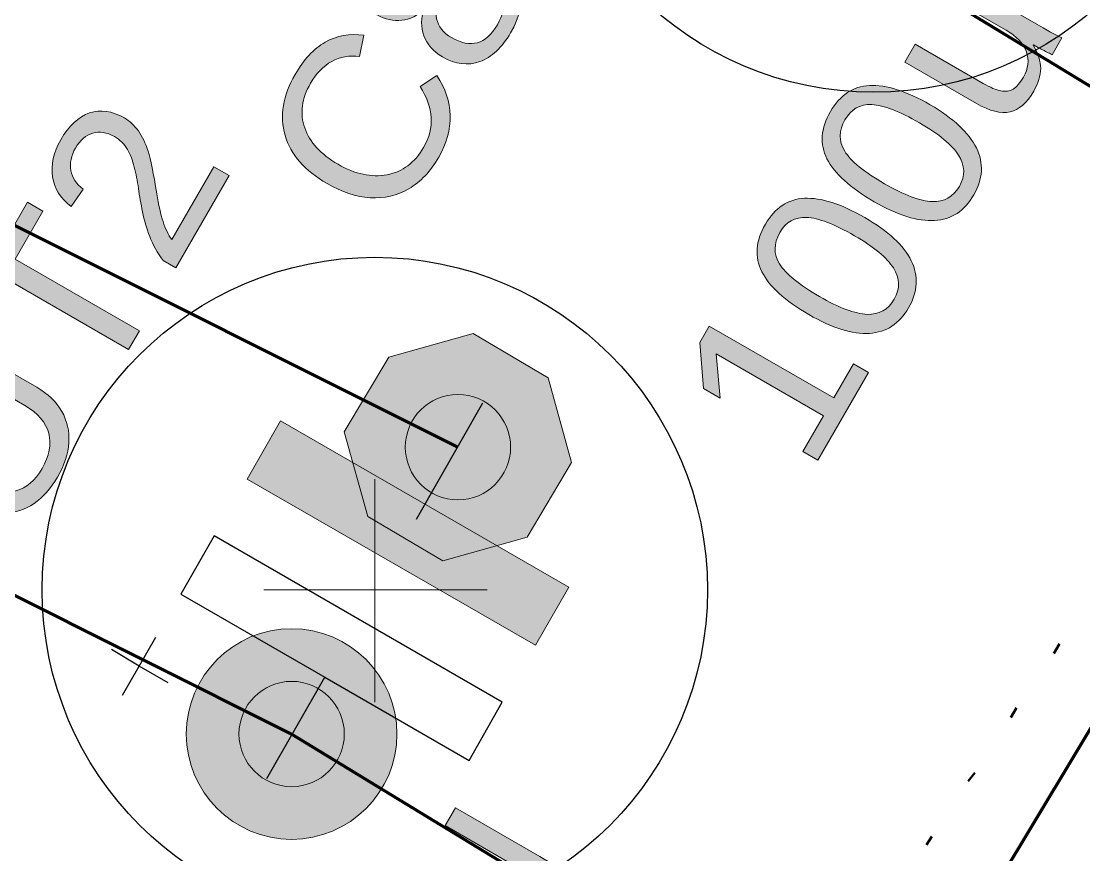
# Model space of a CAD drawing. Header units: millimetres. Extents: x 62.1 to 137.4, y 80.8 to 158.7.
# Drawn here: x 83.64 to 91.63, y 134.39 to 140.66 of the extents above; entities that cross this region are included whole.
import ezdxf

# ---------------------------------------------------------------- set-up
doc = ezdxf.new("R2010")
doc.units = ezdxf.units.MM
doc.header["$MEASUREMENT"] = 0
doc.layers.add('レイヤー 1', color=7, linetype='Continuous', lineweight=0)

# ---------------------------------------------------------------- blocks, each defined once
blk = doc.blocks.new('Block_27')
at = {"layer": 'レイヤー 1'}
h = blk.add_hatch(color=253, dxfattribs=at)
h.dxf.hatch_style = 2
edge = h.paths.add_edge_path()
edge.add_spline(control_points=[(83.9077, 137.2343), (83.8581, 137.1486), (83.7992, 137.0824), (83.7313, 137.0366), (83.6629, 136.9904), (83.5885, 136.9674), (83.5088, 136.9663), (83.4288, 136.9653), (83.3474, 136.9887), (83.265, 137.0363), (83.265, 137.0363), (82.5967, 137.4221), (82.5967, 137.4221), (82.5967, 137.4221), (82.6788, 137.5644), (82.6788, 137.5644), (82.6788, 137.5644), (83.3355, 137.1854), (83.3355, 137.1854), (83.4313, 137.1303), (83.5181, 137.1124), (83.5958, 137.1327), (83.6734, 137.1527), (83.7389, 137.2085), (83.792, 137.3001), (83.8464, 137.3945), (83.8633, 137.4827), (83.8421, 137.5647), (83.8207, 137.6471), (83.7608, 137.7167), (83.6619, 137.7738), (83.6619, 137.7738), (83.0153, 138.147), (83.0153, 138.147), (83.0153, 138.147), (83.0969, 138.2885), (83.0969, 138.2885), (83.0969, 138.2885), (83.7518, 137.9106), (83.7518, 137.9106), (83.8366, 137.8617), (83.8996, 137.8011), (83.9404, 137.7297), (83.9813, 137.6577), (83.9988, 137.5799), (83.9932, 137.4955), (83.988, 137.4107), (83.9594, 137.3236), (83.9077, 137.2343)], knot_values=[0, 0, 0, 0, 1, 1, 1, 2, 2, 2, 3, 3, 3, 4, 4, 4, 5, 5, 5, 6, 6, 6, 7, 7, 7, 8, 8, 8, 9, 9, 9, 10, 10, 10, 11, 11, 11, 12, 12, 12, 13, 13, 13, 14, 14, 14, 15, 15, 15, 16, 16, 16, 16], degree=3, periodic=0)
blk.add_open_spline([(83.9077, 137.2343), (83.8581, 137.1486), (83.7992, 137.0824), (83.7313, 137.0366), (83.6629, 136.9904), (83.5885, 136.9674), (83.5088, 136.9663), (83.4288, 136.9653), (83.3474, 136.9887), (83.265, 137.0363), (83.265, 137.0363), (82.5967, 137.4221), (82.5967, 137.4221), (82.5967, 137.4221), (82.6788, 137.5644), (82.6788, 137.5644), (82.6788, 137.5644), (83.3355, 137.1854), (83.3355, 137.1854), (83.4313, 137.1303), (83.5181, 137.1124), (83.5958, 137.1327), (83.6734, 137.1527), (83.7389, 137.2085), (83.792, 137.3001), (83.8464, 137.3945), (83.8633, 137.4827), (83.8421, 137.5647), (83.8207, 137.6471), (83.7608, 137.7167), (83.6619, 137.7738), (83.6619, 137.7738), (83.0153, 138.147), (83.0153, 138.147), (83.0153, 138.147), (83.0969, 138.2885), (83.0969, 138.2885), (83.0969, 138.2885), (83.7518, 137.9106), (83.7518, 137.9106), (83.8366, 137.8617), (83.8996, 137.8011), (83.9404, 137.7297), (83.9813, 137.6577), (83.9988, 137.5799), (83.9932, 137.4955), (83.988, 137.4107), (83.9594, 137.3236), (83.9077, 137.2343)], degree=3, knots=[0, 0, 0, 0, 1, 1, 1, 2, 2, 2, 3, 3, 3, 4, 4, 4, 5, 5, 5, 6, 6, 6, 7, 7, 7, 8, 8, 8, 9, 9, 9, 10, 10, 10, 11, 11, 11, 12, 12, 12, 13, 13, 13, 14, 14, 14, 15, 15, 15, 16, 16, 16, 16], dxfattribs=at)
blk = doc.blocks.new('Block_28')
at = {"layer": 'レイヤー 1'}
h = blk.add_hatch(color=253, dxfattribs=at)
h.dxf.hatch_style = 2
edge = h.paths.add_edge_path()
edge.add_spline(control_points=[(83.5906, 138.8756), (83.5906, 138.8756), (84.5242, 138.3364), (84.5242, 138.3364), (84.5242, 138.3364), (84.4424, 138.1948), (84.4424, 138.1948), (84.4424, 138.1948), (83.5088, 138.734), (83.5088, 138.734), (83.5088, 138.734), (83.3007, 138.3733), (83.3007, 138.3733), (83.3007, 138.3733), (83.1846, 138.4405), (83.1846, 138.4405), (83.1846, 138.4405), (83.6827, 139.3031), (83.6827, 139.3031), (83.6827, 139.3031), (83.7988, 139.2359), (83.7988, 139.2359), (83.7988, 139.2359), (83.5906, 138.8756), (83.5906, 138.8756)], knot_values=[0, 0, 0, 0, 1, 1, 1, 2, 2, 2, 3, 3, 3, 4, 4, 4, 5, 5, 5, 6, 6, 6, 7, 7, 7, 8, 8, 8, 8], degree=3, periodic=0)
blk.add_open_spline([(83.5906, 138.8756), (83.5906, 138.8756), (84.5242, 138.3364), (84.5242, 138.3364), (84.5242, 138.3364), (84.4424, 138.1948), (84.4424, 138.1948), (84.4424, 138.1948), (83.5088, 138.734), (83.5088, 138.734), (83.5088, 138.734), (83.3007, 138.3733), (83.3007, 138.3733), (83.3007, 138.3733), (83.1846, 138.4405), (83.1846, 138.4405), (83.1846, 138.4405), (83.6827, 139.3031), (83.6827, 139.3031), (83.6827, 139.3031), (83.7988, 139.2359), (83.7988, 139.2359), (83.7988, 139.2359), (83.5906, 138.8756), (83.5906, 138.8756)], degree=3, knots=[0, 0, 0, 0, 1, 1, 1, 2, 2, 2, 3, 3, 3, 4, 4, 4, 5, 5, 5, 6, 6, 6, 7, 7, 7, 8, 8, 8, 8], dxfattribs=at)
blk = doc.blocks.new('Block_29')
at = {"layer": 'レイヤー 1'}
h = blk.add_hatch(color=253, dxfattribs=at)
h.dxf.hatch_style = 2
edge = h.paths.add_edge_path()
edge.add_spline(control_points=[(84.7969, 138.8088), (84.7969, 138.8088), (84.7025, 138.8632), (84.7025, 138.8632), (84.6587, 138.9221), (84.6253, 138.9827), (84.6019, 139.0447), (84.5785, 139.1071), (84.5607, 139.1684), (84.5478, 139.2294), (84.5349, 139.2907), (84.5244, 139.35), (84.5166, 139.4072), (84.5087, 139.4644), (84.4985, 139.5174), (84.4856, 139.5674), (84.4734, 139.6166), (84.4562, 139.6611), (84.4338, 139.7), (84.4112, 139.7393), (84.3783, 139.7713), (84.3356, 139.7958), (84.2781, 139.8292), (84.2236, 139.8381), (84.1726, 139.8226), (84.1211, 139.8071), (84.0782, 139.7696), (84.0434, 139.7093), (84.0105, 139.6525), (83.9988, 139.5963), (84.0085, 139.5415), (84.0181, 139.4864), (84.0493, 139.4396), (84.1015, 139.4006), (84.1015, 139.4006), (84.01, 139.2707), (84.01, 139.2707), (83.932, 139.3293), (83.8857, 139.4034), (83.8712, 139.4936), (83.8569, 139.5836), (83.8777, 139.6766), (83.9332, 139.773), (83.9944, 139.8788), (84.0662, 139.9456), (84.1489, 139.9739), (84.2317, 140.0018), (84.3191, 139.9894), (84.4107, 139.9363), (84.4517, 139.9129), (84.4867, 139.8802), (84.5161, 139.8385), (84.5457, 139.7965), (84.57, 139.7455), (84.5892, 139.6855), (84.6083, 139.6256), (84.63, 139.5191), (84.6543, 139.3669), (84.668, 139.2828), (84.6839, 139.2129), (84.7018, 139.1574), (84.7195, 139.1023), (84.7418, 139.0571), (84.768, 139.022), (84.768, 139.022), (85.084, 139.5694), (85.084, 139.5694), (85.084, 139.5694), (85.1981, 139.5036), (85.1981, 139.5036), (85.1981, 139.5036), (84.7969, 138.8088), (84.7969, 138.8088)], knot_values=[0, 0, 0, 0, 1, 1, 1, 2, 2, 2, 3, 3, 3, 4, 4, 4, 5, 5, 5, 6, 6, 6, 7, 7, 7, 8, 8, 8, 9, 9, 9, 10, 10, 10, 11, 11, 11, 12, 12, 12, 13, 13, 13, 14, 14, 14, 15, 15, 15, 16, 16, 16, 17, 17, 17, 18, 18, 18, 19, 19, 19, 20, 20, 20, 21, 21, 21, 22, 22, 22, 23, 23, 23, 24, 24, 24, 24], degree=3, periodic=0)
blk.add_open_spline([(84.7969, 138.8088), (84.7969, 138.8088), (84.7025, 138.8632), (84.7025, 138.8632), (84.6587, 138.9221), (84.6253, 138.9827), (84.6019, 139.0447), (84.5785, 139.1071), (84.5607, 139.1684), (84.5478, 139.2294), (84.5349, 139.2907), (84.5244, 139.35), (84.5166, 139.4072), (84.5087, 139.4644), (84.4985, 139.5174), (84.4856, 139.5674), (84.4734, 139.6166), (84.4562, 139.6611), (84.4338, 139.7), (84.4112, 139.7393), (84.3783, 139.7713), (84.3356, 139.7958), (84.2781, 139.8292), (84.2236, 139.8381), (84.1726, 139.8226), (84.1211, 139.8071), (84.0782, 139.7696), (84.0434, 139.7093), (84.0105, 139.6525), (83.9988, 139.5963), (84.0085, 139.5415), (84.0181, 139.4864), (84.0493, 139.4396), (84.1015, 139.4006), (84.1015, 139.4006), (84.01, 139.2707), (84.01, 139.2707), (83.932, 139.3293), (83.8857, 139.4034), (83.8712, 139.4936), (83.8569, 139.5836), (83.8777, 139.6766), (83.9332, 139.773), (83.9944, 139.8788), (84.0662, 139.9456), (84.1489, 139.9739), (84.2317, 140.0018), (84.3191, 139.9894), (84.4107, 139.9363), (84.4517, 139.9129), (84.4867, 139.8802), (84.5161, 139.8385), (84.5457, 139.7965), (84.57, 139.7455), (84.5892, 139.6855), (84.6083, 139.6256), (84.63, 139.5191), (84.6543, 139.3669), (84.668, 139.2828), (84.6839, 139.2129), (84.7018, 139.1574), (84.7195, 139.1023), (84.7418, 139.0571), (84.768, 139.022), (84.768, 139.022), (85.084, 139.5694), (85.084, 139.5694), (85.084, 139.5694), (85.1981, 139.5036), (85.1981, 139.5036), (85.1981, 139.5036), (84.7969, 138.8088), (84.7969, 138.8088)], degree=3, knots=[0, 0, 0, 0, 1, 1, 1, 2, 2, 2, 3, 3, 3, 4, 4, 4, 5, 5, 5, 6, 6, 6, 7, 7, 7, 8, 8, 8, 9, 9, 9, 10, 10, 10, 11, 11, 11, 12, 12, 12, 13, 13, 13, 14, 14, 14, 15, 15, 15, 16, 16, 16, 17, 17, 17, 18, 18, 18, 19, 19, 19, 20, 20, 20, 21, 21, 21, 22, 22, 22, 23, 23, 23, 24, 24, 24, 24], dxfattribs=at)
blk = doc.blocks.new('Block_68')
at = {"layer": 'レイヤー 1'}
h = blk.add_hatch(color=253, dxfattribs=at)
h.dxf.hatch_style = 2
edge = h.paths.add_edge_path()
edge.add_spline(control_points=[(85.8115, 140.1982), (85.7445, 140.0817), (85.7295, 139.9698), (85.767, 139.8619), (85.8044, 139.7544), (85.8885, 139.6628), (86.0183, 139.5877), (86.1472, 139.5136), (86.27, 139.4874), (86.387, 139.5095), (86.5041, 139.5319), (86.5956, 139.6001), (86.6617, 139.7152), (86.7466, 139.8619), (86.7379, 140.0145), (86.6348, 140.1727), (86.6348, 140.1727), (86.7601, 140.255), (86.7601, 140.255), (86.8257, 140.1596), (86.8596, 140.0593), (86.8615, 139.9539), (86.8633, 139.8485), (86.8347, 139.7441), (86.7751, 139.6407), (86.7141, 139.535), (86.6392, 139.4561), (86.5504, 139.4044), (86.4621, 139.3524), (86.3651, 139.33), (86.26, 139.3365), (86.1549, 139.3431), (86.0466, 139.3789), (85.935, 139.4433), (85.7675, 139.5401), (85.6623, 139.6607), (85.6198, 139.8061), (85.5772, 139.9511), (85.6024, 140.1038), (85.6947, 140.2636), (85.7591, 140.3752), (85.8347, 140.4562), (85.9214, 140.5058), (86.0089, 140.5554), (86.1053, 140.5733), (86.2114, 140.5589), (86.2114, 140.5589), (86.1785, 140.3983), (86.1785, 140.3983), (86.1031, 140.4093), (86.034, 140.3969), (85.9706, 140.3621), (85.9071, 140.3267), (85.8542, 140.2719), (85.8115, 140.1982)], knot_values=[0, 0, 0, 0, 1, 1, 1, 2, 2, 2, 3, 3, 3, 4, 4, 4, 5, 5, 5, 6, 6, 6, 7, 7, 7, 8, 8, 8, 9, 9, 9, 10, 10, 10, 11, 11, 11, 12, 12, 12, 13, 13, 13, 14, 14, 14, 15, 15, 15, 16, 16, 16, 17, 17, 17, 18, 18, 18, 18], degree=3, periodic=0)
blk.add_open_spline([(85.8115, 140.1982), (85.7445, 140.0817), (85.7295, 139.9698), (85.767, 139.8619), (85.8044, 139.7544), (85.8885, 139.6628), (86.0183, 139.5877), (86.1472, 139.5136), (86.27, 139.4874), (86.387, 139.5095), (86.5041, 139.5319), (86.5956, 139.6001), (86.6617, 139.7152), (86.7466, 139.8619), (86.7379, 140.0145), (86.6348, 140.1727), (86.6348, 140.1727), (86.7601, 140.255), (86.7601, 140.255), (86.8257, 140.1596), (86.8596, 140.0593), (86.8615, 139.9539), (86.8633, 139.8485), (86.8347, 139.7441), (86.7751, 139.6407), (86.7141, 139.535), (86.6392, 139.4561), (86.5504, 139.4044), (86.4621, 139.3524), (86.3651, 139.33), (86.26, 139.3365), (86.1549, 139.3431), (86.0466, 139.3789), (85.935, 139.4433), (85.7675, 139.5401), (85.6623, 139.6607), (85.6198, 139.8061), (85.5772, 139.9511), (85.6024, 140.1038), (85.6947, 140.2636), (85.7591, 140.3752), (85.8347, 140.4562), (85.9214, 140.5058), (86.0089, 140.5554), (86.1053, 140.5733), (86.2114, 140.5589), (86.2114, 140.5589), (86.1785, 140.3983), (86.1785, 140.3983), (86.1031, 140.4093), (86.034, 140.3969), (85.9706, 140.3621), (85.9071, 140.3267), (85.8542, 140.2719), (85.8115, 140.1982)], degree=3, knots=[0, 0, 0, 0, 1, 1, 1, 2, 2, 2, 3, 3, 3, 4, 4, 4, 5, 5, 5, 6, 6, 6, 7, 7, 7, 8, 8, 8, 9, 9, 9, 10, 10, 10, 11, 11, 11, 12, 12, 12, 13, 13, 13, 14, 14, 14, 15, 15, 15, 16, 16, 16, 17, 17, 17, 18, 18, 18, 18], dxfattribs=at)
blk = doc.blocks.new('Block_69')
at = {"layer": 'レイヤー 1'}
h = blk.add_hatch(color=253, dxfattribs=at)
h.dxf.hatch_style = 2
edge = h.paths.add_edge_path()
edge.add_spline(control_points=[(87.1216, 140.9809), (87.0565, 141.0188), (86.9964, 141.0274), (86.9411, 141.0078), (86.8857, 140.9881), (86.8378, 140.9433), (86.7973, 140.8734), (86.758, 140.8052), (86.7451, 140.7418), (86.7585, 140.6832), (86.772, 140.6243), (86.8095, 140.5771), (86.8715, 140.5413), (87.0162, 140.4576), (87.1311, 140.4896), (87.2164, 140.6374), (87.2584, 140.7101), (87.2724, 140.7749), (87.2581, 140.8307), (87.2433, 140.8868), (87.1981, 140.9368), (87.1216, 140.9809)], knot_values=[0, 0, 0, 0, 1, 1, 1, 2, 2, 2, 3, 3, 3, 4, 4, 4, 5, 5, 5, 6, 6, 6, 7, 7, 7, 7], degree=3, periodic=0)
edge = h.paths.add_edge_path()
edge.add_spline(control_points=[(86.6247, 141.2331), (86.5058, 141.3016), (86.409, 141.271), (86.3339, 141.1407), (86.2974, 141.0777), (86.2845, 141.0212), (86.2955, 140.9709), (86.3064, 140.9206), (86.3413, 140.8782), (86.4002, 140.8445), (86.4602, 140.8097), (86.5156, 140.8), (86.567, 140.8159), (86.618, 140.8317), (86.6617, 140.8706), (86.6976, 140.9327), (86.7339, 140.996), (86.7472, 141.0525), (86.7373, 141.1022), (86.7275, 141.1518), (86.6898, 141.1955), (86.6247, 141.2331)], knot_values=[0, 0, 0, 0, 1, 1, 1, 2, 2, 2, 3, 3, 3, 4, 4, 4, 5, 5, 5, 6, 6, 6, 7, 7, 7, 7], degree=3, periodic=0)
edge = h.paths.add_edge_path()
edge.add_spline(control_points=[(87.2148, 141.1128), (87.3113, 141.057), (87.3693, 140.983), (87.3879, 140.8899), (87.4064, 140.7969), (87.3826, 140.6929), (87.3161, 140.5778), (87.2512, 140.4655), (87.174, 140.3932), (87.0844, 140.3604), (86.9945, 140.3277), (86.9008, 140.3398), (86.803, 140.3963), (86.7344, 140.4359), (86.6882, 140.4886), (86.664, 140.5551), (86.64, 140.6212), (86.6407, 140.6874), (86.666, 140.7542), (86.666, 140.7542), (86.6629, 140.7559), (86.6629, 140.7559), (86.6166, 140.7067), (86.5616, 140.6784), (86.4977, 140.6712), (86.4343, 140.6639), (86.372, 140.6777), (86.312, 140.7122), (86.2321, 140.7583), (86.1846, 140.8259), (86.1692, 140.9144), (86.1546, 141.0029), (86.1761, 141.0973), (86.2344, 141.1983), (86.294, 141.3016), (86.3651, 141.3691), (86.4483, 141.4012), (86.5315, 141.4329), (86.6149, 141.4246), (86.6976, 141.3767), (86.7575, 141.3419), (86.8006, 141.2951), (86.8261, 141.2362), (86.8517, 141.1769), (86.8534, 141.1152), (86.8316, 141.0512), (86.8316, 141.0512), (86.8347, 141.0494), (86.8347, 141.0494), (86.8839, 141.1104), (86.9427, 141.1459), (87.01, 141.1566), (87.0777, 141.1673), (87.1456, 141.1528), (87.2148, 141.1128)], knot_values=[0, 0, 0, 0, 1, 1, 1, 2, 2, 2, 3, 3, 3, 4, 4, 4, 5, 5, 5, 6, 6, 6, 7, 7, 7, 8, 8, 8, 9, 9, 9, 10, 10, 10, 11, 11, 11, 12, 12, 12, 13, 13, 13, 14, 14, 14, 15, 15, 15, 16, 16, 16, 17, 17, 17, 18, 18, 18, 18], degree=3, periodic=0)
for points, knots in [([(87.2148, 141.1128), (87.3113, 141.057), (87.3693, 140.983), (87.3879, 140.8899), (87.4064, 140.7969), (87.3826, 140.6929), (87.3161, 140.5778), (87.2512, 140.4655), (87.174, 140.3932), (87.0844, 140.3604), (86.9945, 140.3277), (86.9008, 140.3398), (86.803, 140.3963), (86.7344, 140.4359), (86.6882, 140.4886), (86.664, 140.5551), (86.64, 140.6212), (86.6407, 140.6874), (86.666, 140.7542), (86.666, 140.7542), (86.6629, 140.7559), (86.6629, 140.7559), (86.6166, 140.7067), (86.5616, 140.6784), (86.4977, 140.6712), (86.4343, 140.6639), (86.372, 140.6777), (86.312, 140.7122), (86.2321, 140.7583), (86.1846, 140.8259), (86.1692, 140.9144), (86.1546, 141.0029), (86.1761, 141.0973), (86.2344, 141.1983), (86.294, 141.3016), (86.3651, 141.3691), (86.4483, 141.4012), (86.5315, 141.4329), (86.6149, 141.4246), (86.6976, 141.3767), (86.7575, 141.3419), (86.8006, 141.2951), (86.8261, 141.2362), (86.8517, 141.1769), (86.8534, 141.1152), (86.8316, 141.0512), (86.8316, 141.0512), (86.8347, 141.0494), (86.8347, 141.0494), (86.8839, 141.1104), (86.9427, 141.1459), (87.01, 141.1566), (87.0777, 141.1673), (87.1456, 141.1528), (87.2148, 141.1128)], [0, 0, 0, 0, 1, 1, 1, 2, 2, 2, 3, 3, 3, 4, 4, 4, 5, 5, 5, 6, 6, 6, 7, 7, 7, 8, 8, 8, 9, 9, 9, 10, 10, 10, 11, 11, 11, 12, 12, 12, 13, 13, 13, 14, 14, 14, 15, 15, 15, 16, 16, 16, 17, 17, 17, 18, 18, 18, 18]), ([(86.6247, 141.2331), (86.5058, 141.3016), (86.409, 141.271), (86.3339, 141.1407), (86.2974, 141.0777), (86.2845, 141.0212), (86.2955, 140.9709), (86.3064, 140.9206), (86.3413, 140.8782), (86.4002, 140.8445), (86.4602, 140.8097), (86.5156, 140.8), (86.567, 140.8159), (86.618, 140.8317), (86.6617, 140.8706), (86.6976, 140.9327), (86.7339, 140.996), (86.7472, 141.0525), (86.7373, 141.1022), (86.7275, 141.1518), (86.6898, 141.1955), (86.6247, 141.2331)], [0, 0, 0, 0, 1, 1, 1, 2, 2, 2, 3, 3, 3, 4, 4, 4, 5, 5, 5, 6, 6, 6, 7, 7, 7, 7]), ([(87.1216, 140.9809), (87.0565, 141.0188), (86.9964, 141.0274), (86.9411, 141.0078), (86.8857, 140.9881), (86.8378, 140.9433), (86.7973, 140.8734), (86.758, 140.8052), (86.7451, 140.7418), (86.7585, 140.6832), (86.772, 140.6243), (86.8095, 140.5771), (86.8715, 140.5413), (87.0162, 140.4576), (87.1311, 140.4896), (87.2164, 140.6374), (87.2584, 140.7101), (87.2724, 140.7749), (87.2581, 140.8307), (87.2433, 140.8868), (87.1981, 140.9368), (87.1216, 140.9809)], [0, 0, 0, 0, 1, 1, 1, 2, 2, 2, 3, 3, 3, 4, 4, 4, 5, 5, 5, 6, 6, 6, 7, 7, 7, 7])]:
    blk.add_open_spline(points, degree=3, knots=knots, dxfattribs=at)
blk = doc.blocks.new('Block_145')
at = {"layer": 'レイヤー 1'}
h = blk.add_hatch(color=253, dxfattribs=at)
h.dxf.hatch_style = 2
edge = h.paths.add_edge_path()
edge.add_spline(control_points=[(89.6276, 137.3628), (89.6276, 137.3628), (89.5136, 137.4286), (89.5136, 137.4286), (89.5136, 137.4286), (89.6681, 137.6963), (89.6681, 137.6963), (89.6681, 137.6963), (88.8606, 138.1625), (88.8606, 138.1625), (88.8606, 138.1625), (88.8929, 137.8279), (88.8929, 137.8279), (88.8929, 137.8279), (88.7665, 137.901), (88.7665, 137.901), (88.7665, 137.901), (88.7388, 138.2475), (88.7388, 138.2475), (88.7388, 138.2475), (88.8103, 138.3712), (88.8103, 138.3712), (88.8103, 138.3712), (89.7459, 137.831), (89.7459, 137.831), (89.7459, 137.831), (89.8934, 138.0867), (89.8934, 138.0867), (89.8934, 138.0867), (90.0074, 138.0209), (90.0074, 138.0209), (90.0074, 138.0209), (89.6276, 137.3628), (89.6276, 137.3628)], knot_values=[0, 0, 0, 0, 1, 1, 1, 2, 2, 2, 3, 3, 3, 4, 4, 4, 5, 5, 5, 6, 6, 6, 7, 7, 7, 8, 8, 8, 9, 9, 9, 10, 10, 10, 11, 11, 11, 11], degree=3, periodic=0)
blk.add_open_spline([(89.6276, 137.3628), (89.6276, 137.3628), (89.5136, 137.4286), (89.5136, 137.4286), (89.5136, 137.4286), (89.6681, 137.6963), (89.6681, 137.6963), (89.6681, 137.6963), (88.8606, 138.1625), (88.8606, 138.1625), (88.8606, 138.1625), (88.8929, 137.8279), (88.8929, 137.8279), (88.8929, 137.8279), (88.7665, 137.901), (88.7665, 137.901), (88.7665, 137.901), (88.7388, 138.2475), (88.7388, 138.2475), (88.7388, 138.2475), (88.8103, 138.3712), (88.8103, 138.3712), (88.8103, 138.3712), (89.7459, 137.831), (89.7459, 137.831), (89.7459, 137.831), (89.8934, 138.0867), (89.8934, 138.0867), (89.8934, 138.0867), (90.0074, 138.0209), (90.0074, 138.0209), (90.0074, 138.0209), (89.6276, 137.3628), (89.6276, 137.3628)], degree=3, knots=[0, 0, 0, 0, 1, 1, 1, 2, 2, 2, 3, 3, 3, 4, 4, 4, 5, 5, 5, 6, 6, 6, 7, 7, 7, 8, 8, 8, 9, 9, 9, 10, 10, 10, 11, 11, 11, 11], dxfattribs=at)
blk = doc.blocks.new('Block_146')
at = {"layer": 'レイヤー 1'}
h = blk.add_hatch(color=253, dxfattribs=at)
h.dxf.hatch_style = 2
edge = h.paths.add_edge_path()
edge.add_spline(control_points=[(89.9022, 139.0509), (89.7506, 139.1384), (89.6305, 139.1843), (89.5425, 139.1884), (89.454, 139.1929), (89.387, 139.1546), (89.3405, 139.0744), (89.2929, 138.9917), (89.2921, 138.9131), (89.3386, 138.8387), (89.3846, 138.7636), (89.4845, 138.6823), (89.6381, 138.5934), (89.7869, 138.5077), (89.9067, 138.4625), (89.9966, 138.4594), (90.0865, 138.4563), (90.1549, 138.4942), (90.2007, 138.5735), (90.2463, 138.6527), (90.2443, 138.7306), (90.1948, 138.8084), (90.1457, 138.8856), (90.0479, 138.9665), (89.9022, 139.0509)], knot_values=[0, 0, 0, 0, 1, 1, 1, 2, 2, 2, 3, 3, 3, 4, 4, 4, 5, 5, 5, 6, 6, 6, 7, 7, 7, 8, 8, 8, 8], degree=3, periodic=0)
edge = h.paths.add_edge_path()
edge.add_spline(control_points=[(89.9807, 139.187), (90.1557, 139.0861), (90.272, 138.9779), (90.329, 138.8625), (90.3852, 138.7474), (90.3788, 138.6296), (90.309, 138.509), (90.2395, 138.3881), (90.1413, 138.324), (90.0143, 138.3164), (89.8877, 138.3089), (89.7361, 138.3561), (89.5597, 138.4577), (89.3796, 138.5617), (89.2616, 138.6692), (89.2052, 138.7802), (89.1493, 138.8911), (89.1582, 139.0096), (89.2316, 139.1371), (89.3031, 139.2604), (89.4013, 139.3259), (89.5258, 139.3321), (89.6507, 139.3383), (89.8023, 139.29), (89.9807, 139.187)], knot_values=[0, 0, 0, 0, 1, 1, 1, 2, 2, 2, 3, 3, 3, 4, 4, 4, 5, 5, 5, 6, 6, 6, 7, 7, 7, 8, 8, 8, 8], degree=3, periodic=0)
for points in [[(89.9807, 139.187), (90.1557, 139.0861), (90.272, 138.9779), (90.329, 138.8625), (90.3852, 138.7474), (90.3788, 138.6296), (90.309, 138.509), (90.2395, 138.3881), (90.1413, 138.324), (90.0143, 138.3164), (89.8877, 138.3089), (89.7361, 138.3561), (89.5597, 138.4577), (89.3796, 138.5617), (89.2616, 138.6692), (89.2052, 138.7802), (89.1493, 138.8911), (89.1582, 139.0096), (89.2316, 139.1371), (89.3031, 139.2604), (89.4013, 139.3259), (89.5258, 139.3321), (89.6507, 139.3383), (89.8023, 139.29), (89.9807, 139.187)], [(89.9022, 139.0509), (89.7506, 139.1384), (89.6305, 139.1843), (89.5425, 139.1884), (89.454, 139.1929), (89.387, 139.1546), (89.3405, 139.0744), (89.2929, 138.9917), (89.2921, 138.9131), (89.3386, 138.8387), (89.3846, 138.7636), (89.4845, 138.6823), (89.6381, 138.5934), (89.7869, 138.5077), (89.9067, 138.4625), (89.9966, 138.4594), (90.0865, 138.4563), (90.1549, 138.4942), (90.2007, 138.5735), (90.2463, 138.6527), (90.2443, 138.7306), (90.1948, 138.8084), (90.1457, 138.8856), (90.0479, 138.9665), (89.9022, 139.0509)]]:
    blk.add_open_spline(points, degree=3, knots=[0, 0, 0, 0, 1, 1, 1, 2, 2, 2, 3, 3, 3, 4, 4, 4, 5, 5, 5, 6, 6, 6, 7, 7, 7, 8, 8, 8, 8], dxfattribs=at)
blk = doc.blocks.new('Block_147')
at = {"layer": 'レイヤー 1'}
h = blk.add_hatch(color=253, dxfattribs=at)
h.dxf.hatch_style = 2
edge = h.paths.add_edge_path()
edge.add_spline(control_points=[(90.3921, 139.8991), (90.2405, 139.9866), (90.1204, 140.0328), (90.0324, 140.0369), (89.9439, 140.0411), (89.8767, 140.0032), (89.8303, 139.9226), (89.7826, 139.8402), (89.7819, 139.7617), (89.8285, 139.6869), (89.8744, 139.6122), (89.9742, 139.5305), (90.1278, 139.442), (90.2767, 139.3562), (90.3965, 139.311), (90.4865, 139.3079), (90.5764, 139.3045), (90.6446, 139.3424), (90.6906, 139.422), (90.7362, 139.5009), (90.7342, 139.5791), (90.6847, 139.6566), (90.6356, 139.7341), (90.5378, 139.8151), (90.3921, 139.8991)], knot_values=[0, 0, 0, 0, 1, 1, 1, 2, 2, 2, 3, 3, 3, 4, 4, 4, 5, 5, 5, 6, 6, 6, 7, 7, 7, 8, 8, 8, 8], degree=3, periodic=0)
edge = h.paths.add_edge_path()
edge.add_spline(control_points=[(90.4706, 140.0356), (90.6456, 139.9343), (90.7619, 139.8261), (90.8189, 139.711), (90.8751, 139.596), (90.8685, 139.4781), (90.7989, 139.3576), (90.7293, 139.2366), (90.6312, 139.1726), (90.504, 139.165), (90.3776, 139.1574), (90.226, 139.2046), (90.0496, 139.3062), (89.8694, 139.4103), (89.7513, 139.5178), (89.6951, 139.6287), (89.6391, 139.7393), (89.6481, 139.8581), (89.7215, 139.9853), (89.793, 140.1089), (89.891, 140.174), (90.0155, 140.1806), (90.1406, 140.1868), (90.2922, 140.1386), (90.4706, 140.0356)], knot_values=[0, 0, 0, 0, 1, 1, 1, 2, 2, 2, 3, 3, 3, 4, 4, 4, 5, 5, 5, 6, 6, 6, 7, 7, 7, 8, 8, 8, 8], degree=3, periodic=0)
for points in [[(90.4706, 140.0356), (90.6456, 139.9343), (90.7619, 139.8261), (90.8189, 139.711), (90.8751, 139.596), (90.8685, 139.4781), (90.7989, 139.3576), (90.7293, 139.2366), (90.6312, 139.1726), (90.504, 139.165), (90.3776, 139.1574), (90.226, 139.2046), (90.0496, 139.3062), (89.8694, 139.4103), (89.7513, 139.5178), (89.6951, 139.6287), (89.6391, 139.7393), (89.6481, 139.8581), (89.7215, 139.9853), (89.793, 140.1089), (89.891, 140.174), (90.0155, 140.1806), (90.1406, 140.1868), (90.2922, 140.1386), (90.4706, 140.0356)], [(90.3921, 139.8991), (90.2405, 139.9866), (90.1204, 140.0328), (90.0324, 140.0369), (89.9439, 140.0411), (89.8767, 140.0032), (89.8303, 139.9226), (89.7826, 139.8402), (89.7819, 139.7617), (89.8285, 139.6869), (89.8744, 139.6122), (89.9742, 139.5305), (90.1278, 139.442), (90.2767, 139.3562), (90.3965, 139.311), (90.4865, 139.3079), (90.5764, 139.3045), (90.6446, 139.3424), (90.6906, 139.422), (90.7362, 139.5009), (90.7342, 139.5791), (90.6847, 139.6566), (90.6356, 139.7341), (90.5378, 139.8151), (90.3921, 139.8991)]]:
    blk.add_open_spline(points, degree=3, knots=[0, 0, 0, 0, 1, 1, 1, 2, 2, 2, 3, 3, 3, 4, 4, 4, 5, 5, 5, 6, 6, 6, 7, 7, 7, 8, 8, 8, 8], dxfattribs=at)
blk = doc.blocks.new('Block_148')
at = {"layer": 'レイヤー 1'}
h = blk.add_hatch(color=253, dxfattribs=at)
h.dxf.hatch_style = 2
edge = h.paths.add_edge_path()
edge.add_spline(control_points=[(90.359, 140.4913), (90.359, 140.4913), (90.8703, 140.1961), (90.8703, 140.1961), (90.9233, 140.1658), (90.9677, 140.1468), (91.0029, 140.1403), (91.0384, 140.1341), (91.0689, 140.1382), (91.0952, 140.1537), (91.1211, 140.1692), (91.1469, 140.1988), (91.1726, 140.2433), (91.2098, 140.3077), (91.2172, 140.3714), (91.1946, 140.4341), (91.172, 140.4969), (91.1211, 140.5509), (91.0425, 140.5964), (91.0425, 140.5964), (90.5753, 140.8662), (90.5753, 140.8662), (90.5753, 140.8662), (90.6527, 141.0002), (90.6527, 141.0002), (90.6527, 141.0002), (91.2866, 140.634), (91.2866, 140.634), (91.3806, 140.5799), (91.439, 140.5482), (91.4614, 140.5392), (91.4614, 140.5392), (91.3884, 140.4124), (91.3884, 140.4124), (91.3856, 140.4135), (91.3784, 140.4169), (91.3675, 140.4228), (91.3562, 140.4283), (91.3434, 140.4352), (91.3284, 140.4428), (91.314, 140.45), (91.2869, 140.4645), (91.2471, 140.4862), (91.2471, 140.4862), (91.2458, 140.4841), (91.2458, 140.4841), (91.2838, 140.4211), (91.3023, 140.3628), (91.3023, 140.3087), (91.3019, 140.255), (91.2844, 140.1982), (91.2496, 140.1379), (91.1986, 140.0497), (91.1393, 139.9977), (91.0718, 139.9818), (91.0044, 139.9663), (90.9195, 139.988), (90.8186, 140.0462), (90.8186, 140.0462), (90.2811, 140.3566), (90.2811, 140.3566), (90.2811, 140.3566), (90.359, 140.4913), (90.359, 140.4913)], knot_values=[0, 0, 0, 0, 1, 1, 1, 2, 2, 2, 3, 3, 3, 4, 4, 4, 5, 5, 5, 6, 6, 6, 7, 7, 7, 8, 8, 8, 9, 9, 9, 10, 10, 10, 11, 11, 11, 12, 12, 12, 13, 13, 13, 14, 14, 14, 15, 15, 15, 16, 16, 16, 17, 17, 17, 18, 18, 18, 19, 19, 19, 20, 20, 20, 21, 21, 21, 21], degree=3, periodic=0)
blk.add_open_spline([(90.359, 140.4913), (90.359, 140.4913), (90.8703, 140.1961), (90.8703, 140.1961), (90.9233, 140.1658), (90.9677, 140.1468), (91.0029, 140.1403), (91.0384, 140.1341), (91.0689, 140.1382), (91.0952, 140.1537), (91.1211, 140.1692), (91.1469, 140.1988), (91.1726, 140.2433), (91.2098, 140.3077), (91.2172, 140.3714), (91.1946, 140.4341), (91.172, 140.4969), (91.1211, 140.5509), (91.0425, 140.5964), (91.0425, 140.5964), (90.5753, 140.8662), (90.5753, 140.8662), (90.5753, 140.8662), (90.6527, 141.0002), (90.6527, 141.0002), (90.6527, 141.0002), (91.2866, 140.634), (91.2866, 140.634), (91.3806, 140.5799), (91.439, 140.5482), (91.4614, 140.5392), (91.4614, 140.5392), (91.3884, 140.4124), (91.3884, 140.4124), (91.3856, 140.4135), (91.3784, 140.4169), (91.3675, 140.4228), (91.3562, 140.4283), (91.3434, 140.4352), (91.3284, 140.4428), (91.314, 140.45), (91.2869, 140.4645), (91.2471, 140.4862), (91.2471, 140.4862), (91.2458, 140.4841), (91.2458, 140.4841), (91.2838, 140.4211), (91.3023, 140.3628), (91.3023, 140.3087), (91.3019, 140.255), (91.2844, 140.1982), (91.2496, 140.1379), (91.1986, 140.0497), (91.1393, 139.9977), (91.0718, 139.9818), (91.0044, 139.9663), (90.9195, 139.988), (90.8186, 140.0462), (90.8186, 140.0462), (90.2811, 140.3566), (90.2811, 140.3566), (90.2811, 140.3566), (90.359, 140.4913), (90.359, 140.4913)], degree=3, knots=[0, 0, 0, 0, 1, 1, 1, 2, 2, 2, 3, 3, 3, 4, 4, 4, 5, 5, 5, 6, 6, 6, 7, 7, 7, 8, 8, 8, 9, 9, 9, 10, 10, 10, 11, 11, 11, 12, 12, 12, 13, 13, 13, 14, 14, 14, 15, 15, 15, 16, 16, 16, 17, 17, 17, 18, 18, 18, 19, 19, 19, 20, 20, 20, 21, 21, 21, 21], dxfattribs=at)
blk = doc.blocks.new('Block_152')
at = {"layer": 'レイヤー 1'}
h = blk.add_hatch(color=253, dxfattribs=at)
h.dxf.hatch_style = 2
edge = h.paths.add_edge_path()
edge.add_spline(control_points=[(86.6076, 134.2388), (86.6076, 134.2388), (87.1185, 133.9439), (87.1185, 133.9439), (87.1719, 133.9129), (87.2162, 133.8943), (87.2515, 133.8881), (87.2868, 133.8816), (87.3175, 133.8861), (87.3435, 133.9012), (87.3697, 133.9167), (87.3955, 133.9463), (87.421, 133.9908), (87.4584, 134.0552), (87.4658, 134.1189), (87.4427, 134.1816), (87.4202, 134.2443), (87.3697, 134.2984), (87.2911, 134.3439), (87.2911, 134.3439), (86.824, 134.6137), (86.824, 134.6137), (86.824, 134.6137), (86.9013, 134.7477), (86.9013, 134.7477), (86.9013, 134.7477), (87.5352, 134.3815), (87.5352, 134.3815), (87.6293, 134.3274), (87.6873, 134.2957), (87.7101, 134.2867), (87.7101, 134.2867), (87.637, 134.1599), (87.637, 134.1599), (87.6343, 134.161), (87.627, 134.1644), (87.616, 134.1699), (87.6048, 134.1761), (87.5917, 134.1823), (87.5771, 134.1899), (87.5626, 134.1975), (87.5356, 134.212), (87.4958, 134.2337), (87.4958, 134.2337), (87.4944, 134.2313), (87.4944, 134.2313), (87.5325, 134.1686), (87.5509, 134.11), (87.5509, 134.0562), (87.5502, 134.0025), (87.533, 133.9453), (87.4982, 133.8854), (87.4472, 133.7972), (87.3878, 133.7452), (87.3204, 133.7296), (87.2526, 133.7138), (87.1682, 133.7352), (87.0672, 133.7937), (87.0672, 133.7937), (86.5298, 134.1038), (86.5298, 134.1038), (86.5298, 134.1038), (86.6076, 134.2388), (86.6076, 134.2388)], knot_values=[0, 0, 0, 0, 1, 1, 1, 2, 2, 2, 3, 3, 3, 4, 4, 4, 5, 5, 5, 6, 6, 6, 7, 7, 7, 8, 8, 8, 9, 9, 9, 10, 10, 10, 11, 11, 11, 12, 12, 12, 13, 13, 13, 14, 14, 14, 15, 15, 15, 16, 16, 16, 17, 17, 17, 18, 18, 18, 19, 19, 19, 20, 20, 20, 21, 21, 21, 21], degree=3, periodic=0)
blk.add_open_spline([(86.6076, 134.2388), (86.6076, 134.2388), (87.1185, 133.9439), (87.1185, 133.9439), (87.1719, 133.9129), (87.2162, 133.8943), (87.2515, 133.8881), (87.2868, 133.8816), (87.3175, 133.8861), (87.3435, 133.9012), (87.3697, 133.9167), (87.3955, 133.9463), (87.421, 133.9908), (87.4584, 134.0552), (87.4658, 134.1189), (87.4427, 134.1816), (87.4202, 134.2443), (87.3697, 134.2984), (87.2911, 134.3439), (87.2911, 134.3439), (86.824, 134.6137), (86.824, 134.6137), (86.824, 134.6137), (86.9013, 134.7477), (86.9013, 134.7477), (86.9013, 134.7477), (87.5352, 134.3815), (87.5352, 134.3815), (87.6293, 134.3274), (87.6873, 134.2957), (87.7101, 134.2867), (87.7101, 134.2867), (87.637, 134.1599), (87.637, 134.1599), (87.6343, 134.161), (87.627, 134.1644), (87.616, 134.1699), (87.6048, 134.1761), (87.5917, 134.1823), (87.5771, 134.1899), (87.5626, 134.1975), (87.5356, 134.212), (87.4958, 134.2337), (87.4958, 134.2337), (87.4944, 134.2313), (87.4944, 134.2313), (87.5325, 134.1686), (87.5509, 134.11), (87.5509, 134.0562), (87.5502, 134.0025), (87.533, 133.9453), (87.4982, 133.8854), (87.4472, 133.7972), (87.3878, 133.7452), (87.3204, 133.7296), (87.2526, 133.7138), (87.1682, 133.7352), (87.0672, 133.7937), (87.0672, 133.7937), (86.5298, 134.1038), (86.5298, 134.1038), (86.5298, 134.1038), (86.6076, 134.2388), (86.6076, 134.2388)], degree=3, knots=[0, 0, 0, 0, 1, 1, 1, 2, 2, 2, 3, 3, 3, 4, 4, 4, 5, 5, 5, 6, 6, 6, 7, 7, 7, 8, 8, 8, 9, 9, 9, 10, 10, 10, 11, 11, 11, 12, 12, 12, 13, 13, 13, 14, 14, 14, 15, 15, 15, 16, 16, 16, 17, 17, 17, 18, 18, 18, 19, 19, 19, 20, 20, 20, 21, 21, 21, 21], dxfattribs=at)

msp = doc.modelspace()

# ---------------------------------------------------------------- hatches: boundary and pattern name
at = {"layer": 'レイヤー 1'}
h = msp.add_hatch(color=122, dxfattribs=at)
h.dxf.hatch_style = 2
h.paths.add_polyline_path([(87.5974, 137.9818), (87.7746, 137.346), (87.4411, 136.7831), (86.8052, 136.6059), (86.2423, 136.9394), (86.0651, 137.5753), (86.3987, 138.1382), (87.0345, 138.3154)])
h = msp.add_hatch(color=122, dxfattribs=at)
h.dxf.hatch_style = 2
h.paths.add_polyline_path([(87.5974, 137.9818), (87.7746, 137.346), (87.4411, 136.7831), (86.8052, 136.6059), (86.2423, 136.9394), (86.0651, 137.5753), (86.3987, 138.1382), (87.0345, 138.3154)])
h = msp.add_hatch(color=253, dxfattribs=at)
h.dxf.hatch_style = 2
h.paths.add_polyline_path([(87.7538, 136.4078), (87.5036, 135.97), (85.3354, 137.2209), (85.5856, 137.6587)])
h = msp.add_hatch(color=122, dxfattribs=at)
edge = h.paths.add_edge_path()
edge.add_arc((85.669, 135.3029), 0.7922, 0, 360)
h = msp.add_hatch(color=122, dxfattribs=at)
edge = h.paths.add_edge_path()
edge.add_arc((85.669, 135.3029), 0.7922, 0, 360)

# ---------------------------------------------------------------- linework, layer by layer
at = {"layer": 'レイヤー 1', "color": 140, "lineweight": 211}
for p, q in [((93.7996, 138.8783), (89.4216, 141.5468)), ((81.9164, 139.9624), (86.9199, 137.4606)), ((90.047, 132.6343), (93.7996, 138.8783)), ((85.669, 135.3029), (80.6655, 137.8046)), ((90.047, 132.6343), (85.669, 135.3029))]:
    msp.add_line(p, q, dxfattribs=at)
at = {"layer": 'レイヤー 1', "color": 253, "lineweight": 30}
for p, q in [((86.6072, 136.9186), (87.1075, 137.7942)), ((85.0853, 136.7935), (84.8351, 136.3557)), ((87.2534, 135.5426), (85.0853, 136.7935)), ((84.8351, 136.3557), (85.9192, 135.7302)), ((84.5224, 135.8136), (84.6475, 136.0325)), ((84.5224, 135.8136), (84.3139, 135.9387)), ((84.3973, 135.5947), (84.5224, 135.8136)), ((84.7413, 135.6885), (84.5224, 135.8136)), ((85.4814, 134.9693), (85.9192, 135.7302)), ((85.9192, 135.7302), (87.0033, 135.1048)), ((87.0033, 135.1048), (87.2534, 135.5426))]:
    msp.add_line(p, q, dxfattribs=at)
at = {"layer": 'レイヤー 1', "color": 62, "lineweight": 0}
for p, q in [((86.2944, 135.5426), (86.2944, 137.2209)), ((85.4605, 136.387), (87.1388, 136.387))]:
    msp.add_line(p, q, dxfattribs=at)
at = {"layer": 'レイヤー 1', "color": 140, "lineweight": 50}
for p, q in [((91.4438, 135.9804), (91.4021, 135.9074)), ((91.1207, 135.5009), (91.079, 135.4279)), ((90.808, 135.011), (90.7559, 134.9484)), ((90.4848, 134.5315), (90.4431, 134.469))]:
    msp.add_line(p, q, dxfattribs=at)
at = {"layer": 'レイヤー 1'}
for points in [[(87.5974, 137.9818), (87.7746, 137.346), (87.4411, 136.7831), (86.8052, 136.6059), (86.2423, 136.9394), (86.0651, 137.5753), (86.3987, 138.1382), (87.0345, 138.3154)], [(87.5974, 137.9818), (87.7746, 137.346), (87.4411, 136.7831), (86.8052, 136.6059), (86.2423, 136.9394), (86.0651, 137.5753), (86.3987, 138.1382), (87.0345, 138.3154)], [(87.7538, 136.4078), (87.5036, 135.97), (85.3354, 137.2209), (85.5856, 137.6587)]]:
    msp.add_lwpolyline(points, close=True, dxfattribs=at)
at = {"layer": 'レイヤー 1', "color": 122, "lineweight": 0}
msp.add_lwpolyline([(87.5974, 137.9818), (87.7746, 137.346), (87.4411, 136.7831), (86.8052, 136.6059), (86.2423, 136.9394), (86.0651, 137.5753), (86.3987, 138.1382), (87.0345, 138.3154)], close=True, dxfattribs=at)
msp.add_lwpolyline([(87.5974, 137.9818), (87.7746, 137.346), (87.4411, 136.7831), (86.8052, 136.6059), (86.2423, 136.9394), (86.0651, 137.5753), (86.3987, 138.1382), (87.0345, 138.3154)], close=True, dxfattribs=at)
at = {"layer": 'レイヤー 1', "color": 253, "lineweight": 0}
msp.add_lwpolyline([(87.7538, 136.4078), (87.5036, 135.97), (85.3354, 137.2209), (85.5856, 137.6587)], close=True, dxfattribs=at)
at = {"layer": 'レイヤー 1', "color": 253, "lineweight": 30}
for centre in [(90.047, 142.6309), (86.2944, 136.387)]:
    msp.add_circle(centre, 2.5017, dxfattribs=at)
at = {"layer": 'レイヤー 1'}
for radius in [0.7922, 0.7922, 0.3961, 0.3961]:
    msp.add_circle((85.669, 135.3029), radius, dxfattribs=at)
at = {"layer": 'レイヤー 1', "color": 122, "lineweight": 0}
msp.add_circle((85.669, 135.3029), 0.7922, dxfattribs=at)
msp.add_circle((85.669, 135.3029), 0.7922, dxfattribs=at)
at = {"layer": 'レイヤー 1', "color": 7, "lineweight": 0}
msp.add_circle((85.669, 135.3029), 0.3961, dxfattribs=at)
msp.add_circle((85.669, 135.3029), 0.3961, dxfattribs=at)
at = {"layer": 'レイヤー 1'}
msp.add_open_spline([(87.316, 137.4606), (87.316, 137.2418), (87.1386, 137.0645), (86.9199, 137.0645), (86.7011, 137.0645), (86.5238, 137.2418), (86.5238, 137.4606), (86.5238, 137.6794), (86.7011, 137.8567), (86.9199, 137.8567), (87.1386, 137.8567), (87.316, 137.6794), (87.316, 137.4606)], degree=3, knots=[0, 0, 0, 0, 1, 1, 1, 2, 2, 2, 3, 3, 3, 4, 4, 4, 4], dxfattribs=at)
msp.add_open_spline([(87.316, 137.4606), (87.316, 137.2418), (87.1386, 137.0645), (86.9199, 137.0645), (86.7011, 137.0645), (86.5238, 137.2418), (86.5238, 137.4606), (86.5238, 137.6794), (86.7011, 137.8567), (86.9199, 137.8567), (87.1386, 137.8567), (87.316, 137.6794), (87.316, 137.4606)], degree=3, knots=[0, 0, 0, 0, 1, 1, 1, 2, 2, 2, 3, 3, 3, 4, 4, 4, 4], dxfattribs=at)
at = {"layer": 'レイヤー 1', "color": 7, "lineweight": 0}
msp.add_open_spline([(87.316, 137.4606), (87.316, 137.2418), (87.1386, 137.0645), (86.9199, 137.0645), (86.7011, 137.0645), (86.5238, 137.2418), (86.5238, 137.4606), (86.5238, 137.6794), (86.7011, 137.8567), (86.9199, 137.8567), (87.1386, 137.8567), (87.316, 137.6794), (87.316, 137.4606)], degree=3, knots=[0, 0, 0, 0, 1, 1, 1, 2, 2, 2, 3, 3, 3, 4, 4, 4, 4], dxfattribs=at)
msp.add_open_spline([(87.316, 137.4606), (87.316, 137.2418), (87.1386, 137.0645), (86.9199, 137.0645), (86.7011, 137.0645), (86.5238, 137.2418), (86.5238, 137.4606), (86.5238, 137.6794), (86.7011, 137.8567), (86.9199, 137.8567), (87.1386, 137.8567), (87.316, 137.6794), (87.316, 137.4606)], degree=3, knots=[0, 0, 0, 0, 1, 1, 1, 2, 2, 2, 3, 3, 3, 4, 4, 4, 4], dxfattribs=at)

# ---------------------------------------------------------------- block references
at = {"layer": 'レイヤー 1'}
for name in ['Block_69', 'Block_148', 'Block_68', 'Block_147', 'Block_29', 'Block_28', 'Block_146', 'Block_145', 'Block_27', 'Block_152']:
    msp.add_blockref(name, (0, 0), dxfattribs=at)

doc.saveas('drawing.dxf')
